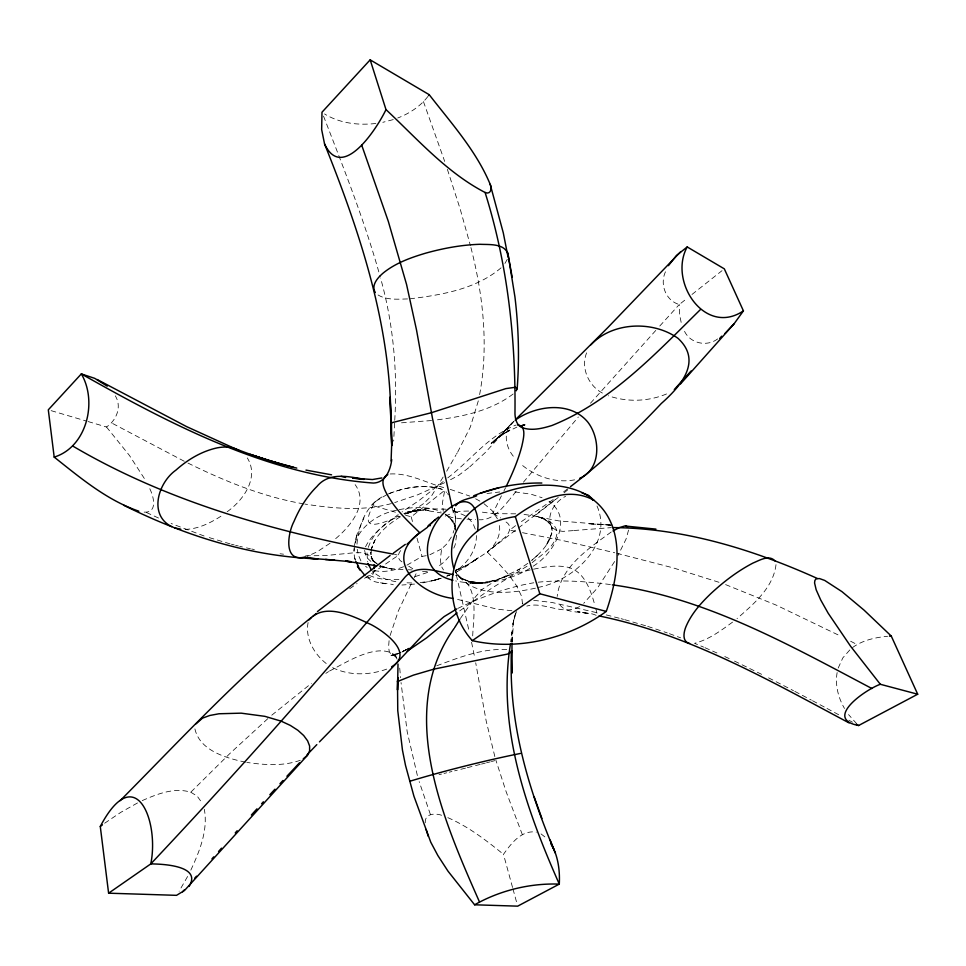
<?xml version="1.0" encoding="UTF-8"?>
<svg xmlns="http://www.w3.org/2000/svg" width="966" height="966" viewBox="0 0 966 966"><rect width="100%" height="100%" fill="white"/><g stroke="black" fill="none" stroke-linecap="round" stroke-linejoin="round"><path stroke-width="0.72" stroke-dasharray="4.83 3.62" d="M476.407 535.575C476.624 550.137 467.375 563.371 455.638 571.268M511.883 641.955L511.968 631.957L511.98 642.378M456.604 535.224L455.179 544.848L452.692 550.777M776.012 564.651C773.307 587.714 753.468 604.197 737.022 618.602M454.962 529.634L455.59 517.691L454.527 508.828L455.578 519.684L454.237 529.344M356.985 544.172C358.507 525.323 366.488 503.648 384.975 495.473M512.101 641.847L513.791 619.399L510.64 641.847M394.732 420.331C397.618 372.526 393.548 324.202 380.532 278.015M394.611 423.156L393.657 441.112M425.245 822.79C424.593 812.72 436.861 812.889 443.394 815.992M355.065 559.568C348.557 534.198 374.023 514.25 396.591 510.241M354.003 551.055L354.196 548.628M472.7 635.906C473.4 616.091 480.005 583.742 455.578 575.35M364.617 550.415L366.029 556.887L372.441 562.816M628.564 530.08L626.04 539.1L617.878 555.679M367.068 552.938L367.454 561.789M389.081 640.687L388.574 647.075L389.286 651.736L391.266 654.537L395.082 655.95M522.534 603.979L521.604 596.3L516.689 585.988L508.853 574.855L497.804 562.49L487.275 552.057L477.554 558.493M374.084 570.049C373.927 574.504 369.145 582.148 364.834 575.362M451.364 537.036L446.896 543.894L441.619 548.917C440.846 555.788 438.938 563.951 443.515 569.928M837.136 672.541C834.962 684.906 838.222 697.766 844.501 708.476M354.353 545.609L357.323 533.449L363.977 517.836M479.619 394.611C488.832 345.599 483.097 294.908 470.78 246.982M515.699 613.265L512.825 624.398L513.791 619.399M371.608 547.589L370.872 555.281L370.823 552.19L371.536 557.684L371.161 556.319L373.685 562.647M478.315 400.866L470.321 427.057L457.642 452.173M390.095 635.543L398.366 610.874L412.361 581.447M308.106 622.515C304.833 639.021 315.133 655.685 328.223 665.031M513.465 621.114L516.496 611.538M454.732 508.442L453.332 512.705L444.553 516.363M370.92 550.403L374.699 540.586L371.318 548.978C375.52 534.512 387.994 524.49 400.262 516.786L398.946 517.547M355.464 539.704L357.323 533.449M453.911 530.515L453.09 533.015M838.186 668.074L842.847 657.846L850.454 649.212M586.604 352.856C580.361 368.517 589.163 387.269 604.293 393.983M665.465 271.808C659.633 284.209 665.634 300.68 679.279 304.519L687.369 298.12M368.312 547.336C373.093 533.075 385.108 522.195 398.535 516.037M365.522 546.841C372.417 532.797 386.195 523.922 398.221 514.6M515.892 612.963L514.25 616.96L515.844 613.398M416.068 573.78L414.197 577.728M190.845 870.112C199.503 851.36 208.173 830.374 204.333 809.303M387.161 494.435L375.4 501.535C355.766 535.067 380.58 523.62 399.683 516.315M507.319 259.274L504.892 263.489M505.568 487.721L503.854 491.139M501.439 495.812L492.684 513.562L478.943 511.702M187.597 876.476L179.133 891.207M446.678 471.227L455.94 455.034M614.618 561.512L597.821 587.521L583.718 603.339M457.087 453.126L456.52 454.08M443.128 477.071L431.838 495.461L424.219 503.105M460.371 618.494L475.707 596.529L482.022 589.441L494.387 581.496L519.153 569.288L514.069 572.331M512.548 887.44L503.491 854.33C511.038 843.62 521.543 829.673 536.384 832.149M400.685 550.584C397.509 553.808 397.509 559.664 401.953 561.85M427.89 96.467C420.258 106.429 409.379 113.565 397.726 117.997M449.093 556.464L444.42 561.753L437.284 567.332M516.122 491.404L509.988 499.011M523.415 482.215L578.356 416.998M509.444 499.676C501.728 508.925 492.612 520.517 479.196 519.768M590.48 403.22L657.786 328.211M88.039 421.538L106.477 426.984C116.463 420.427 122.102 406.686 115.292 395.831M513.658 421.49C501.934 430.776 505.568 448.296 514.818 457.932M659.766 326.037L679.279 304.519L679.605 314.65L681.465 323.912M487.468 551.827C495.872 544.848 502.163 533.848 498.758 522.666M509.891 425.306L504.119 431.452L509.07 426.187M514.093 421.188L485.029 452.788L469.718 466.904M512.282 422.806L493.143 442.464L504.264 431.681L491.102 443.744L503.54 433.203L491.344 442.839L505.218 432.708L499.772 436.294L509.843 430.051L504.578 433.13L516.882 427.117M142.244 800.609C157.229 794.004 174.339 787.145 190.773 792.217L230.137 753.263L268.186 718.318M535.889 556.778L537.289 555.522L531.674 560.413C540.223 553.071 549.183 544.462 551.827 533.099L546.044 545.947L551.453 534.693L551.755 527.412L552.117 530.358L551.32 526.059L552.057 528.921L551.55 526.808L551.815 527.533C545.524 515.723 554.798 501.547 565.605 496.331M501.064 267.848C476.117 289.051 441.993 294.908 410.429 298.748M375.4 501.535L371.56 505.17L395.637 512.27M495.643 545.126L487.275 552.057M495.896 544.896L501.559 539.958M335.673 538.642C350.416 526.301 369.084 503.974 355.15 484.654M491.646 548.64L558.191 497.309M271.772 715.19L311.39 683.36M502.079 539.511C508.659 535.816 513.997 525.504 504.771 521.29M468.655 467.785L458.778 475.26L447.427 481.394M564.047 492.877L568.708 489.062M513.139 393.983C490.656 411.105 461.917 416.781 434.471 420.198M447.765 477.868C470.527 460.504 488.651 435.618 515.965 425.064M443.213 481.527L418.858 500.654L402.049 511.944M405.551 515.192L411.214 516.87L444.71 490.342L446.618 492.431M691.982 294.461L722.013 270.685M535.985 514.89L558.288 497.405M227.155 511.763C243.323 500.316 259.576 477.578 247.308 457.92M473.292 561.149L479.341 557.056L475.018 560.256M732.566 622.116C720.89 630.677 708.766 639.685 694.518 643.308L703.586 647.099M567.477 488.941L562.816 492.455M330.058 543.23L316.981 551.924L306.947 556.416M423.519 503.648L414.873 509.505L404.525 514.443M532.121 562.695C542.071 554.339 556.645 545.802 557.153 531.372C552.842 517.534 534.971 516.025 522.775 514.25M522.195 603.714L522.847 603.255M459.683 610.898L491.283 588.499L528.45 565.339M533.135 566.221C553.409 554.001 574.372 518.947 549.002 501.402M553.192 499.555L519.406 523.017M515.578 525.673L509.722 530.092L517.51 531.771M441.619 548.917L429.918 554.726M104.654 823.225L120.955 812.249L138.271 802.529M475.707 559.761L463.825 567.972L455.252 572.584M349.716 588.705L357.082 583.524M527.834 563.335L518.44 569.711L519.153 569.288M426.26 555.679L422.021 556.404L406.348 565.521M852.483 647.594C862.626 640.204 875.293 637.415 887.585 636.292M364.617 578.308L398.427 555.281L394.49 554.363M470.261 563.093L472.978 561.343M325.856 673.35L328.597 671.599M469.633 563.492L464.779 566.438M472.652 561.548L478.774 557.454L473.69 560.908L477.228 558.698M611.2 532.012C589.091 548.229 560.449 566.861 557.201 596.42M405.104 650.516L409.33 647.848L402.146 651.917M220.912 516.255C209.332 523.62 196.05 530.032 181.982 529.356M329.491 671.044C345.031 663.268 380.399 639.589 397.243 657.254M579.564 606.515C563.456 616.453 544.256 601.118 526.82 606.08M529.754 568.443C507.85 581.653 480.682 586.253 455.662 580.928M717.629 338.933C706.605 347.301 689.531 343.28 684.121 330.432M402.291 651.833L409.077 648.319L402.339 651.579M455.397 572.5L457.57 571.389M399.646 652.883L394.671 655.262L401.023 652.231L390.747 655.516L394.526 654.924L389.419 655.443L398.765 654.924M457.799 608.423C481.937 596.843 507.247 587.207 533.751 582.788M446.715 576.147L449.081 575.048M444.662 482.686L417.674 494.809L394.696 502.574M406.36 513.683L413.339 510.893L405.756 513.936L418.701 509.601L403.921 513.514L419.015 509.698L406.106 513.067M455.228 570.447L467.049 565.182L459.55 568.938M388.296 493.964C405.865 486.924 426.561 483.302 444.71 490.342L442.38 503.189L443.273 511.328M427.612 572.415L414.269 576.907M666.528 393.959C648.295 401.615 627.079 402.315 608.411 395.77M447.958 575.784L451.702 574.275M447.004 576.134L449.262 575.229M455.312 570.435L461.036 568.31L455.312 570.435L469.404 632.573M403.571 566.716C393.983 570.568 383.176 573.019 372.973 570.169M389.395 493.469C405.744 487.154 424.315 484.123 441.438 489.05M458.91 569.191L457.944 569.554M436.741 665.767C459.599 657.291 483.531 647.775 508.358 649.707M386.69 669.124C369.217 675.415 348.738 675.874 331.942 667.325M300.305 760.278C283.207 766.388 264.455 764.975 246.801 762.415M420.174 582.607L431.234 580.989L441.776 578.079M393.234 119.603L382.838 122.308M440.532 578.465L436.789 579.588L439.433 578.851M436.596 579.697L431.234 580.989L439.216 578.936M391.387 503.552C363.252 511.388 333.355 508.442 304.906 504.083M537.881 587.473C573.418 580.747 614.159 544.148 596.771 505.447M435.811 579.878L421.623 583.138M491.392 761.534L494.797 760.64M486.562 762.778L490.185 761.848M481.515 764.07L485.306 763.104M480.211 764.408L466.856 767.789M465.503 768.127L454.624 770.844M449.275 772.16L451.955 771.496M444.058 773.44L446.666 772.8M439.035 774.672L441.547 774.056M530.249 569.916L511.847 574.516L494.326 580.735L500.605 578.489L488.772 581.81L495.039 580.397L476.793 583.319L482.771 582.764L470.478 583.283L488.301 582.872L470.104 582.981L482.227 582.969L468.8 581.592L480.307 583.331L462.75 579.455L473.135 582.595L468.208 581.182M535.442 588.161C509.046 594.005 472.76 597.556 455.36 572.029M399.248 509.674C412.929 506.836 427.733 506.244 440.907 511.582M533.558 569.191C544.075 567.03 554.979 565.013 565.714 566.837C583.862 569.626 590.588 589.791 594.839 605.127M574.589 479.848C555.257 483.543 534.766 476.323 520.203 463.511M486.949 493.505L499.796 491.96M390.216 473.968C409.765 472.905 427.334 483.531 445.821 488.144M574.033 530.515L611.381 527.617M538.195 582.196C562.393 579.624 586.869 581.484 610.91 584.623M573.188 530.612L562.888 531.372L556.597 530.479L552.673 527.931L548.35 521.676M431.585 420.536L398.68 423.023M375.846 123.455C358.374 125.556 339.754 123.322 324.564 113.952M414.547 584.08L401.904 585.034M144.139 512.137C158.436 513.079 153.425 495.232 149.187 487.576M407.531 298.929C397.34 299.194 385.82 300.341 376.957 294.28M398.922 579.407C388.32 580.131 377.151 579.491 367.551 574.529C367.72 584.321 387.1 582.522 393.319 584.756M511.883 610.729L497.261 609.196L455.445 598.908M533.715 600.333L551.827 602.446L599.886 613.386M475.888 582.957L482.227 582.969M411.83 582.993L403.655 582.679M305.63 555.824L325.276 555.583L354.655 552.721L362.6 552.721L369.048 555.245L373.25 561.246L371.512 557.467L373.878 561.282L372.876 560.063L378.334 564.941M515.699 513.815L494.061 513.658M403.051 569.626L390.711 568.6L380.073 566.148M408.328 569.759L412.108 569.94M612.685 525.19L588.209 523.777L613.084 525.226M610.246 525.118L558.903 520.915L538.074 516.895L543.121 518.513L536.975 516.351L543.93 518.984L542.192 518.174L547.782 521.495L544.063 518.984L547.372 521.205L546.237 520.276L551.284 525.564M427.346 571.763L420.886 571.16M466.964 519.128L475.622 519.66M468.643 511.05L460.879 511.219L453.247 512.777L452.535 509.227M461.374 518.839L451.75 517.51L445.169 514.6M493.022 513.586L500.654 517.945M514.806 491.899L530.914 494.157L542.059 497.731M280.092 553.784L283.521 554.194M446.075 509.203L427.697 508.72L409.234 511.98L429.846 508.128L405.672 512.62L422.178 510.265L407.145 512.052L418.157 510.603L428.916 510.471L425.33 510.338L441.341 512.922M522.485 532.689L562.816 540.574L614.714 552.769M303.698 503.878C262.221 496.765 222.989 480.476 185.484 461.857M245.449 762.162C226.129 758.129 199.382 750.582 194.818 728.461M379.409 566.269L385.989 567.61L380.701 566.257M395.855 581.689C387.354 580.071 378.467 577.342 372.321 570.93M251.728 549.026L254.336 549.569M596.143 615.318C584.539 609.824 564.204 616.103 558.215 601.746M380.532 582.764L385.941 583.923M246.451 547.891L250.423 548.76M239.713 546.321L242.43 546.973M616.803 553.289L672.964 567.803L719.887 582.57M606.298 614.931L619.918 618.385M235.619 545.295L238.361 545.995M380.302 566.124L392.196 569.252L380.821 566.39M231.466 544.22L234.243 544.957M621.114 618.699L623.493 619.339M624.7 619.665L646.339 625.968M230.065 543.858L206.301 536.722M380 566.064L384.734 567.585L379.904 565.569M450.168 489.364L469.79 496.077M453.199 510.64L465.165 515.675M51.138 410.659L86.614 421.128M647.691 626.391L662.918 631.402M204.08 535.997L171.103 523.475M664.004 631.776L667.24 632.911M669.426 633.684L680.583 637.802M725.611 584.611L776.302 605.151L840.299 635.954M467.496 580.94L459.84 577.221L463.728 579.697L457.691 575.338L461.18 578.187L455.252 571.775M447.826 817.647C468.317 826.558 486.236 840.348 503.491 854.33M394.007 655.528L396.507 657.592M704.914 647.679L716.941 652.98M158.521 518.03L145.721 512.173M190.773 792.217L197.209 796.141L202.377 803.374M724.778 656.554L732.047 659.923M734.51 661.106L762.138 674.582M412.796 568.757L406.988 565.11M184.252 461.253L111.319 422.806M768.586 677.854L793.484 690.678M475.658 498.794L480.754 501.608M850.623 641.231L857.132 644.588M794.825 691.378L811.343 700.096M812.539 700.724L825.761 707.788M826.981 708.44L841.543 716.277M848.848 720.225L852.507 722.206M541.045 833.912L546.949 838.548M483.918 503.636L492.032 510.579L497.454 518.863M445.519 514.154L452.064 520.034L445.35 514.371M365.595 566.33L367.165 567.477M376.861 563.818L373.963 561.463L375.279 562.598M468.305 517.993L473.026 523.572L475.695 530.165M856.77 723.824L848.546 714.586M106.477 426.984L129.444 455.457L145.661 480.549M395.698 656.554L397.111 659.174M450.241 518.138L455.421 527.17L452.704 520.541L454.153 523.946M447.512 493.554L448.381 494.725M455.191 571.244L457.087 574.468M360.934 560.908L358.41 555.148L357.215 549.28M455.421 527.17L454.032 523.693L455.215 529.283M522.365 834.709L506.148 791.722L495.932 760.339M323.513 116.101C344.017 169.038 365.027 221.939 380.169 276.723M430.413 814.531L419.184 781.627M423.446 101.599L444.698 161.431M447.379 169.328L460.178 209.018L470.442 245.666M354.776 558.094L355.476 560.304M417.372 775.541L407.169 731.66L401.035 682.527M494.834 756.559L486.152 720.841L475.707 662.785M411.214 516.87L412.76 522.521M417.01 538.05L422.021 556.404M512.946 888.889L517.281 904.719M595.925 609.099L596.988 613.229M471.565 642.233L474.922 658.583M399.707 668.11L400.624 677.673M455.372 530.419L454.889 526.192L454.938 528.487M404.839 650.408L402.303 651.615L404.839 650.408M508.539 575.362L502.392 577.825L508.539 575.362M579.926 612.021L577.632 611.635L589.526 613.845L579.926 612.021M447.536 515.916L446.364 515.192L447.536 515.916"/><path stroke-width="1.45" d="M398.523 681.392L397.424 681.622L397.92 677.77L397.497 690.026L398.004 664.053M511.98 643.875L511.968 651.627L507.585 654.067L433.867 669.136L413.376 675.149L397.497 681.537L397.75 710.59L402.472 750.232L405.503 765.35L413.907 796.141L430.751 842.171L437.852 855.526L447.995 871.163L474.608 904.792L517.667 906.156L559.29 884.107C559.845 873.662 558.855 863.024 555.378 853.123C528.185 789.162 507.862 720.998 511.594 650.758L511.835 673L511.594 650.758M477.445 531.179C488.458 522.992 501.861 518.633 515.325 516.605C536.891 500.46 567.887 485.693 593.969 500.291C626.837 526.832 618.482 576.424 606.274 611.418C568.696 638.695 517.824 651.036 472.326 640.651C445.097 610.814 443.756 556.863 477.445 531.179C479.559 519.587 476.274 497.249 459.683 502.501C428.107 514.443 409.499 570.508 452.994 580.228M391.085 461.024L391.665 444.879L390.904 422.951L431.343 412.736L505.858 388.61L515.421 387.269L517.124 388.453L516.255 390.795M374.24 568.358L374.108 564.796M508.007 256.859L503.298 232.903L490.197 184.337C476.226 150.756 451.243 123.141 429.206 94.68L370.171 59.844L321.992 112.225L321.654 129.565L324.552 143.934C360.258 232.963 391.085 325.928 390.904 422.951L390.107 397.098L391.737 445.676L391.484 423.168M517.136 388.948C519.539 358.241 518.609 327.329 514.914 296.767L508.116 254.577C504.916 243.106 489.327 244.772 480.005 244.289C461.639 244.857 443.442 248.226 425.765 253.14C410.743 257.596 395.517 263.03 383.2 273.028C377.923 277.508 370.763 285.296 375.315 292.541M510.434 644.044C497.079 727.374 526.072 808.94 559.29 884.107C530.129 883.045 500.026 890.398 474.608 904.792M391.725 459.599C390.59 469.838 385.506 482.698 373.431 483.06C268.234 475.248 171.598 424.931 81.325 373.914L48.3 409.825L54.193 457.099C80.347 477.844 106.864 500.219 138.875 511.207M687.2 246.946C668.122 281.408 704.914 336.796 743.422 310.871L724.319 268.85L687.2 246.946L676.442 255.519L668.436 265.662M506.124 486.586C512.487 473.449 518.319 459.937 521.942 445.761C523.161 439.518 527.303 425.68 517.402 424.895M455.698 505.786C460.178 499.241 470.031 498.867 476.697 495.8M370.171 59.844L385.989 109.605C377.356 127.838 342.362 182.405 324.552 143.934M309.096 619.894C324.902 601.685 353.435 616.441 371.21 624.664C384.082 631.366 414.716 653.197 391.616 666.794M100.283 826.449C135.626 759.457 159.475 821.45 150.781 863.906L108.603 893.188L100.283 826.449L102.444 824.843M459.707 619.58L454.732 627.514M108.603 893.188L176.524 895.337L184.554 890.447L307.514 755.219L309.603 750.896L309.615 746.03L307.611 740.825L303.674 735.5L297.878 730.284L290.331 725.418L281.166 721.155L264.913 716.349L241.174 713.162L218.98 713.765L209.779 715.48L202.486 718.149L196.062 723.812M743.422 310.871L734.124 323.743L724.983 333.427M454.141 628.407C395.323 711.374 443.503 820.412 479.462 901.882M429.206 94.68L428.554 95.586M570.532 486.598C603.17 461.663 633.153 433.408 661.275 403.522C680.076 386.847 703.055 361.369 677.975 338.305C653.052 320.386 612.323 321.811 590.951 344.765M189.058 886.39C202.28 865.548 162.385 864.002 150.781 863.906C238.481 770.856 323.248 674.956 405.201 576.919C417.867 562.985 438.093 572.114 453.356 574.601M719.694 338.45L721.65 336.192M734.124 323.743L680.475 383.973M182.598 891.811L184.458 889.722M194.673 878.239L196.521 876.174M211.952 858.859L213.752 856.854M218.533 851.505L221.516 848.172M691.088 370.992L674.292 389.54M235.233 832.897L237.165 830.748M251.389 814.99L256.968 808.844M261.581 803.772L263.392 801.792M54.193 457.099C86.88 447.089 97.651 401.482 81.325 373.914L94.74 378.358L107.25 386.171M269.852 794.728L274.948 789.186M279.971 783.74L282.966 780.492M286.902 776.253L299.472 762.838M680.752 251.631L607.699 327.703L516.255 418.918M306.934 754.953L316.812 744.629M700.447 309.543C655.866 353.363 610.995 401.796 551.9 425.511C542.759 428.324 532.616 430.921 523.161 427.998C516.979 426.32 515.144 419.329 514.963 413.69C515.856 338.969 507.573 263.972 485.089 192.476C446.642 172.54 417.252 138.887 385.989 109.605M319.456 741.888L388.851 671.201L425.656 632.126L444.143 616.586L456.713 608.954M120.134 800.693C182.284 738 242.381 672.71 311.426 617.383M307.514 755.219L303.264 758.817M419.522 532.978C381.51 560.63 420.246 594.863 453.271 598.425M435.388 519.563L428.433 525.782M407.012 544.256L417.409 534.633L427.624 527.182M427.89 526.253L432.575 522.147M317.452 611.563L390.095 555.535M434.132 520.577L438.576 517.039M313.117 616.054L316.486 613.41M515.144 420.21C535.611 405.442 570.145 400.721 587.823 422.118C600.429 438.298 601.371 469.271 579.733 478.267M405.309 544.389L393.44 553.095M457.027 612.855L426.731 637.789L407.205 651.156M472.326 640.651L539.849 593.764L606.274 611.418M430.389 525.419L429.713 525.842M612.987 530.938L619.266 527.629L624.76 525.975L655.95 529.114M880.316 684.278C865.391 689.615 823.153 718.873 858.617 725.514L917.7 694.216L891.256 636.039L864.051 610.126L841.954 591.639L824.71 580.433L819.47 578.562L816.246 578.803L814.893 580.373L814.567 582.921L816.161 589.755L820.726 600.007L828.176 613.217L850.515 646.145L880.316 684.278L917.7 694.216M520.396 753.456C487.178 760.097 444.191 770.796 409.741 781.277M387.801 474.572C376.607 480.561 387.62 495.341 392.111 502.489C399.888 513.827 409.995 523.198 419.763 532.761M473.69 495.763C495.268 487.057 518.573 482.71 541.841 483.024M480.247 493.276L499.024 487.685M381.824 477.941L372.417 479.547L352.59 478.098L364.061 479.377C348.231 476.347 328.802 471.988 316.957 486.478C306.862 496.343 299.388 508.647 293.93 521.592C287.771 533.075 282.929 563.238 305.473 556.851M519.623 426.344L524.767 424.835L522.244 425.559M889.469 636.147L891.256 636.039M612.915 527.593C683.916 528.088 753.094 549.557 817.381 578.465M326.049 559.495L306.584 558.058L317.85 558.843C249.989 556.609 184.192 535.393 123.781 505.266M334.586 560.014L325.639 559.483L351.129 561.717L345.707 561.161L376.74 565.762M625.545 525.963L627.755 526.905M180.751 529.187L174.822 527.919M612.335 584.828C705.88 597.688 789.62 645.131 871.887 688.517M331.567 474.825L305.981 470.104M582.039 492.95L588.306 495.22L593.969 500.291M341.155 476.323L345.587 477.482M485.089 192.476C490.704 195.06 492.358 188.213 490.197 184.337M393.198 554.098C281.975 533.594 171.03 503.902 72.788 446.063M599.053 615.946C688.782 634.203 769.226 680.39 849.126 722.942M296.791 468.099C275.298 463.137 254.336 456.133 233.784 448.152C228.471 446.642 222.856 446.811 217.471 447.801C201.846 451.122 187.706 459.599 175.897 470.152C158.279 482.529 148.209 514.842 171.61 526.603M268.826 460.54L293.398 467.242M253.454 455.469L279.874 463.74M689.579 643.428C681.296 641.533 683.94 630.762 686.572 625.256C692.054 613.036 701.171 602.893 710.747 593.704C723.546 581.822 737.565 571.051 753.106 562.997C759.457 560.413 769.045 554.424 774.901 560.811M250.073 454.31L265.433 459.466M240.208 451.013L186.547 426.598L97.119 379.493M856.178 724.186L858.617 725.514M589.405 496.633C542.771 465.793 435.412 499.796 453.622 567.863M364.834 575.362L357.468 566.136L359.895 570.073M590.467 497.466L593.088 500.303M371.161 569.554L367.925 563.444M358.579 566.487L355.826 561.415M550.849 843.656L553.844 849.307M550.173 840.094L555.378 853.123M428.276 836.351L426.115 829.492M361.731 145.226L388.32 221.383L406.553 284.439L416.491 329.865L432.587 418.894L452.305 508.08M534.21 796.962L541.914 818.468M515.325 516.605L539.849 593.764M507.621 252.452L512.221 277.339"/></g></svg>
